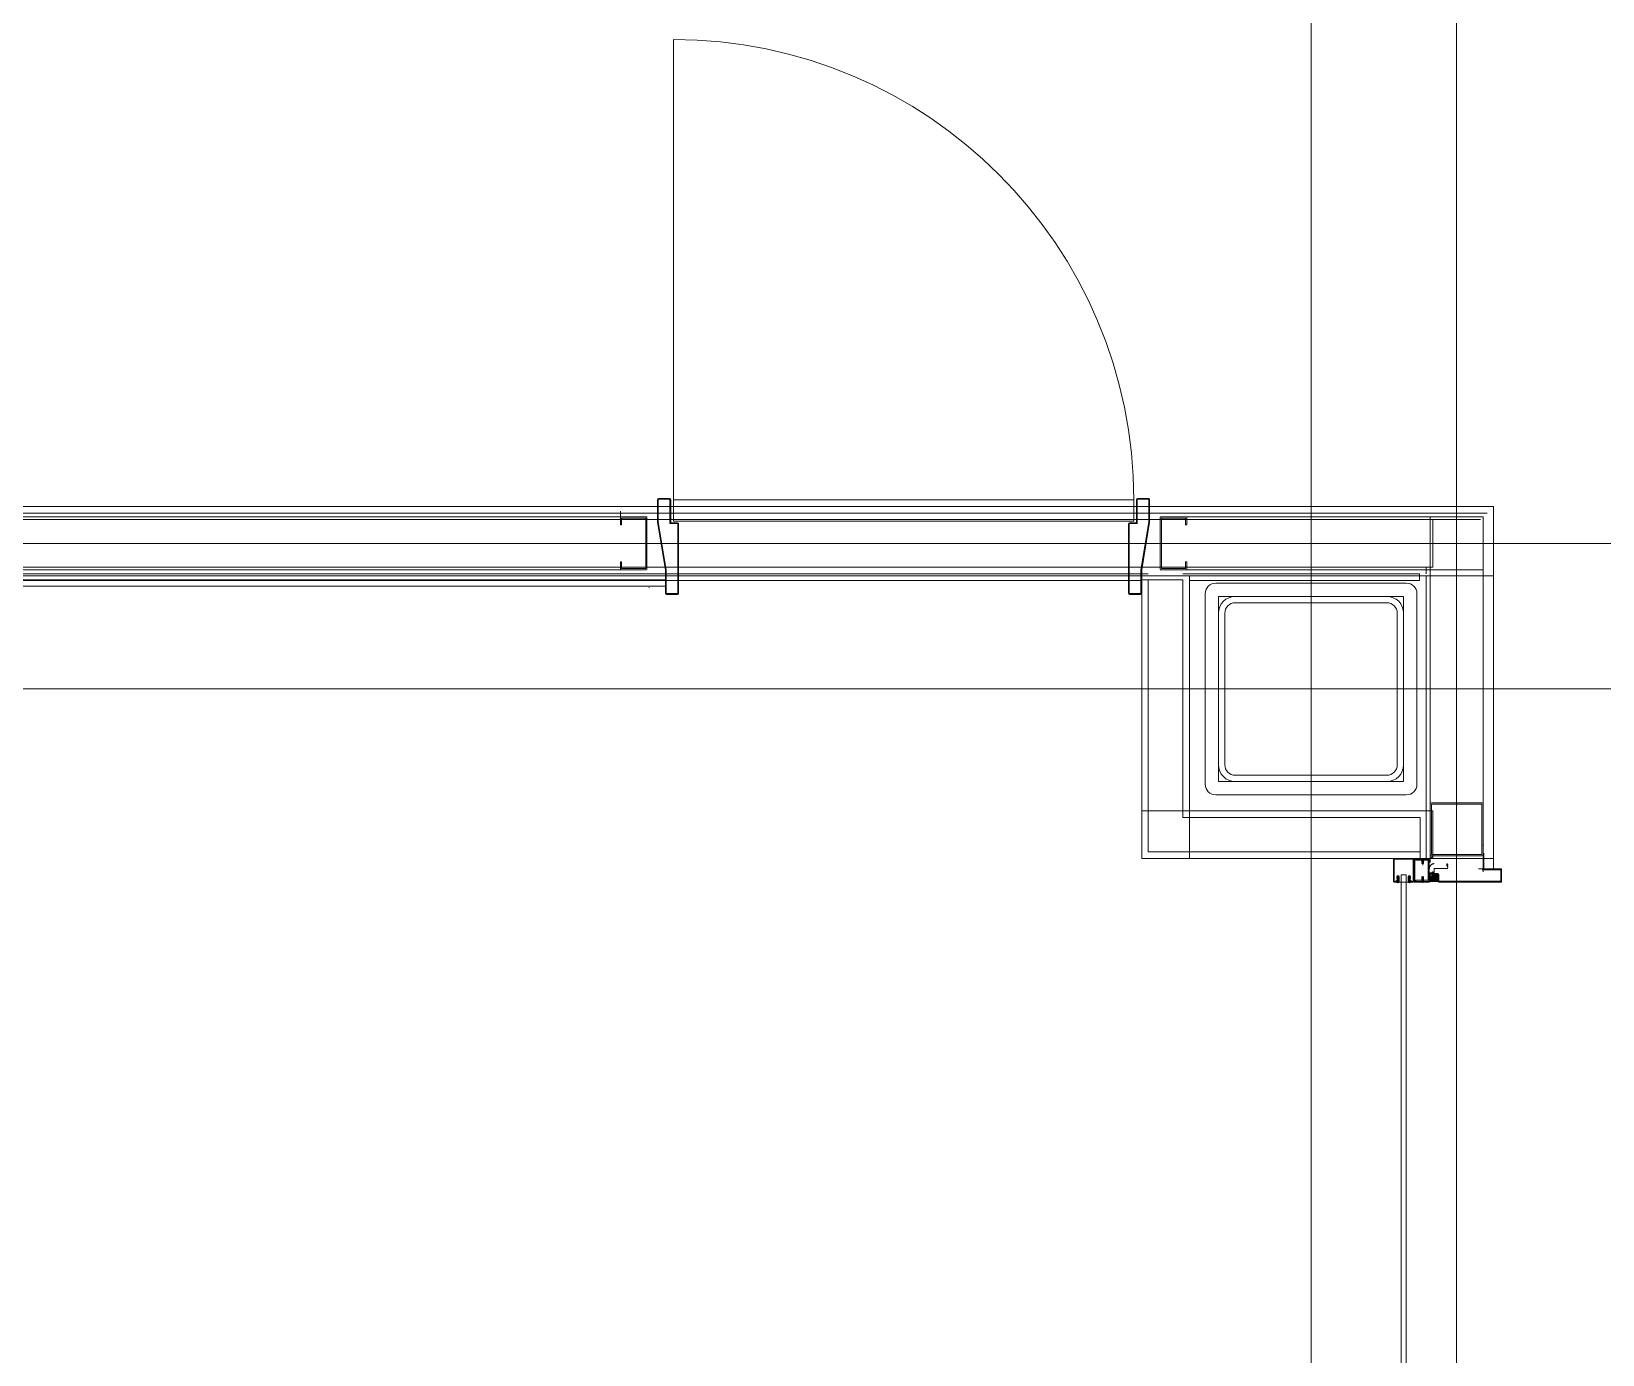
# Model space of a CAD drawing. Units: millimetres at full size, sheet at 1:100. Extents: x 3352 to 127672, y -40372 to 101181.
# Drawn here: x 85277 to 88246, y 7304 to 9804 of the extents above; entities that cross this region are included whole.
import ezdxf

# ---------------------------------------------------------------- set-up
doc = ezdxf.new("R2010")
doc.units = ezdxf.units.MM
doc.header["$LTSCALE"] = 100
for name, pattern in [('CHAIN1', [8, 5, -1, 1, -1]), ('CHAIN2', [12, 9, -1, 1, -1]), ('DASHED1', [1.8, 1.2, -0.6])]:
    doc.linetypes.add(name, pattern=pattern)
doc.layers.add('0-0', color=134, linetype='Continuous', lineweight=18)

msp = doc.modelspace()

# ---------------------------------------------------------------- linework, layer by layer
at = {"layer": '0-0', "color": 47}
for p, q in [((87969.8, 11057), (87969.8, -18478.1)), ((70274.8, 8906.7), (86459.8, 8906.7)), ((87389.8, 8906.7), (88039.8, 8906.7)), ((88039.8, 8906.7), (88039.8, 8221.7)), ((18347.6, 8836.7), (91067.1, 8836.7)), ((84899.3, 8767.7), (86474.8, 8767.7)), ((87374.8, 8767.7), (87374.8, 8241.7)), ((87387.3, 8767.7), (87387.3, 8254.2)), ((84976.8, 8755.7), (86474.8, 8755.7)), ((87531.8, 8704.7), (87531.8, 8418.7)), ((87551.8, 8724.7), (87837.8, 8724.7)), ((87857.8, 8704.7), (87857.8, 8418.7)), ((87837.8, 8398.7), (87551.8, 8398.7)), ((87452.3, 8319.2), (87900.8, 8319.2)), ((87900.8, 8319.2), (87900.8, 8241.7)), ((87387.3, 8254.2), (87900.8, 8254.2)), ((87374.8, 8241.7), (87900.8, 8241.7))]:
    msp.add_line(p, q, dxfattribs=at)
at = {"layer": '0-0', "linetype": 'CHAIN2'}
for p, q in [((87969.8, 11057), (87969.8, -18478.1)), ((87969.8, 11057), (87969.8, -18478.1)), ((87694.8, 9997.8), (87694.8, -18478.1)), ((87694.8, 9997.8), (87694.8, -18478.1)), ((18347.6, 8836.7), (91067.1, 8836.7)), ((18347.6, 8836.7), (91067.1, 8836.7)), ((24446.9, 8561.7), (91067.1, 8561.7)), ((24446.9, 8561.7), (91067.1, 8561.7))]:
    msp.add_line(p, q, dxfattribs=at)
at = {"layer": '0-0'}
for p, q in [((87969.8, 11057), (87969.8, -18478.1)), ((87969.8, 11057), (87969.8, -18478.1)), ((87969.8, 11057), (87969.8, -18478.1)), ((87969.8, 11057), (87969.8, -18478.1)), ((87969.8, 11057), (87969.8, -18478.1)), ((87969.8, 11057), (87969.8, -18478.1)), ((70253.8, 8886.7), (86438.8, 8886.7)), ((72054.8, 8906.7), (86459.8, 8906.7)), ((72054.8, 8906.7), (86459.8, 8906.7)), ((72058.6, 8906.7), (88027.3, 8906.7)), ((72058.6, 8906.7), (88027.3, 8906.7)), ((72058.6, 8906.7), (88027.3, 8906.7)), ((72058.6, 8894.2), (88014.8, 8894.2)), ((72058.6, 8894.2), (88014.8, 8894.2)), ((72058.6, 8894.2), (88014.8, 8894.2)), ((72058.6, 8881.7), (87924.8, 8881.7)), ((72058.6, 8881.7), (87924.8, 8881.7)), ((72058.6, 8881.7), (87924.8, 8881.7)), ((72058.6, 8881.7), (87924.8, 8881.7)), ((72058.6, 8881.7), (87924.8, 8881.7)), ((72058.6, 8881.7), (87924.8, 8881.7)), ((72074.9, 8886.7), (86438.8, 8886.7)), ((72074.9, 8886.7), (86438.8, 8886.7)), ((86392.1, 8884.5), (86437.5, 8884.5)), ((86392.1, 8884.5), (86392.1, 8871.8)), ((86392.1, 8884.5), (86437.5, 8884.5)), ((86392.1, 8884.5), (86392.1, 8871.8)), ((86392.1, 8884.5), (86437.5, 8884.5)), ((86392.1, 8884.5), (86392.1, 8871.8)), ((86437.5, 8884.5), (86437.5, 8789.1)), ((86437.5, 8884.5), (86437.5, 8789.1)), ((86437.5, 8884.5), (86437.5, 8789.1)), ((86439.8, 8787.8), (86439.8, 8885.8)), ((86439.8, 8787.8), (86439.8, 8885.8)), ((86439.8, 8787.8), (86439.8, 8885.8)), ((87389.8, 8906.7), (88039.8, 8906.7)), ((87389.8, 8906.7), (88039.8, 8906.7)), ((87409.8, 8787.8), (87409.8, 8885.8)), ((87409.8, 8787.8), (87409.8, 8885.8)), ((87409.8, 8787.8), (87409.8, 8885.8)), ((87410.3, 8886.7), (88019.8, 8886.7)), ((87410.3, 8886.7), (88019.8, 8886.7)), ((87410.3, 8886.7), (88019.8, 8886.7)), ((87457.5, 8884.5), (87412.1, 8884.5)), ((87412.1, 8884.5), (87412.1, 8789.1)), ((87457.5, 8884.5), (87412.1, 8884.5)), ((87412.1, 8884.5), (87412.1, 8789.1)), ((87457.5, 8884.5), (87412.1, 8884.5)), ((87412.1, 8884.5), (87412.1, 8789.1)), ((87457.5, 8884.5), (87457.5, 8871.8)), ((87457.5, 8884.5), (87457.5, 8871.8)), ((87457.5, 8884.5), (87457.5, 8871.8)), ((87919.8, 8886.7), (87919.8, 8234)), ((87919.8, 8886.7), (87919.8, 8234)), ((87919.8, 8886.7), (87919.8, 8234)), ((87924.8, 8881.7), (88014.8, 8881.7)), ((87924.8, 8881.7), (87924.8, 8791.7)), ((87924.8, 8881.7), (88014.8, 8881.7)), ((87924.8, 8881.7), (87924.8, 8791.7)), ((87924.8, 8881.7), (88014.8, 8881.7)), ((87924.8, 8881.7), (87924.8, 8791.7)), ((88014.8, 8894.2), (88027.3, 8894.2)), ((88014.8, 8894.2), (88027.3, 8894.2)), ((88014.8, 8894.2), (88027.3, 8894.2)), ((88019.8, 8886.7), (88019.8, 8234)), ((88019.8, 8886.7), (88019.8, 8234)), ((88019.8, 8886.7), (88019.8, 8234)), ((88027.3, 8906.7), (88039.8, 8906.7)), ((88027.3, 8906.7), (88039.8, 8906.7)), ((88027.3, 8906.7), (88039.8, 8906.7)), ((88039.8, 8906.7), (88039.8, 8221.7)), ((88039.8, 8906.7), (88039.8, 8221.7)), ((84964.3, 8791.7), (87387.3, 8791.7)), ((84964.3, 8791.7), (87387.3, 8791.7)), ((84964.3, 8791.7), (87387.3, 8791.7)), ((84964.3, 8791.7), (87387.3, 8791.7)), ((84964.3, 8791.7), (87387.3, 8791.7)), ((84964.3, 8791.7), (87387.3, 8791.7)), ((86389.8, 8801.8), (86392.1, 8801.8)), ((86389.8, 8801.8), (86389.8, 8786.8)), ((86389.8, 8801.8), (86392.1, 8801.8)), ((86389.8, 8801.8), (86389.8, 8786.8)), ((86389.8, 8801.8), (86392.1, 8801.8)), ((86389.8, 8801.8), (86389.8, 8786.8)), ((86392.1, 8801.8), (86392.1, 8789.1)), ((86392.1, 8801.8), (86392.1, 8789.1)), ((86392.1, 8801.8), (86392.1, 8789.1)), ((86392.1, 8789.1), (86437.5, 8789.1)), ((86392.1, 8789.1), (86437.5, 8789.1)), ((86392.1, 8789.1), (86437.5, 8789.1)), ((87387.3, 8791.7), (87452.3, 8791.7)), ((87387.3, 8791.7), (87452.3, 8791.7)), ((87387.3, 8791.7), (87452.3, 8791.7)), ((87457.5, 8789.1), (87412.1, 8789.1)), ((87457.5, 8789.1), (87412.1, 8789.1)), ((87457.5, 8789.1), (87412.1, 8789.1)), ((87452.3, 8791.7), (87912.3, 8791.7)), ((87452.3, 8791.7), (87912.3, 8791.7)), ((87452.3, 8791.7), (87912.3, 8791.7)), ((87452.3, 8791.7), (87912.3, 8791.7)), ((87452.3, 8791.7), (87912.3, 8791.7)), ((87452.3, 8791.7), (87912.3, 8791.7)), ((87457.5, 8801.8), (87457.5, 8789.1)), ((87459.8, 8801.8), (87457.5, 8801.8)), ((87457.5, 8801.8), (87457.5, 8789.1)), ((87459.8, 8801.8), (87457.5, 8801.8)), ((87457.5, 8801.8), (87457.5, 8789.1)), ((87459.8, 8801.8), (87457.5, 8801.8)), ((87459.8, 8801.8), (87459.8, 8786.8)), ((87459.8, 8801.8), (87459.8, 8786.8)), ((87459.8, 8801.8), (87459.8, 8786.8)), ((87912.3, 8791.7), (87924.8, 8791.7)), ((87912.3, 8791.7), (87912.3, 8779.2)), ((87912.3, 8791.7), (87924.8, 8791.7)), ((87912.3, 8791.7), (87912.3, 8779.2)), ((87912.3, 8791.7), (87924.8, 8791.7)), ((87912.3, 8791.7), (87912.3, 8779.2)), ((70253.8, 8786.7), (86437.5, 8786.7)), ((72124.8, 8786.7), (86437.5, 8786.7)), ((72124.8, 8786.7), (86437.5, 8786.7)), ((84899.3, 8767.7), (86474.8, 8767.7)), ((84899.3, 8767.7), (86474.8, 8767.7)), ((84964.3, 8779.2), (87387.3, 8779.2)), ((84964.3, 8779.2), (87387.3, 8779.2)), ((84964.3, 8779.2), (87387.3, 8779.2)), ((84976.8, 8766.7), (87374.8, 8766.7)), ((84976.8, 8766.7), (87374.8, 8766.7)), ((84976.8, 8766.7), (87374.8, 8766.7)), ((87374.8, 8767.7), (87374.8, 8241.7)), ((87374.8, 8767.7), (87374.8, 8241.7)), ((87387.3, 8767.7), (87387.3, 8254.2)), ((87387.3, 8767.7), (87387.3, 8254.2)), ((87409.8, 8786.7), (88019.8, 8786.7)), ((87409.8, 8786.7), (88019.8, 8786.7)), ((87409.8, 8786.7), (88019.8, 8786.7)), ((87452.3, 8779.2), (87899.8, 8779.2)), ((87452.3, 8779.2), (87899.8, 8779.2)), ((87452.3, 8779.2), (87899.8, 8779.2)), ((87452.3, 8767.7), (87452.3, 8319.2)), ((87452.3, 8767.7), (87452.3, 8319.2)), ((87464.8, 8766.7), (87899.8, 8766.7)), ((87464.8, 8766.7), (87899.8, 8766.7)), ((87464.8, 8766.7), (87899.8, 8766.7)), ((87874.8, 8761.7), (87514.8, 8761.7)), ((87874.8, 8761.7), (87514.8, 8761.7)), ((87899.8, 8779.2), (87899.8, 8766.7)), ((87899.8, 8779.2), (87899.8, 8766.7)), ((87899.8, 8779.2), (87899.8, 8766.7)), ((84976.8, 8755.7), (86474.8, 8755.7)), ((84976.8, 8755.7), (86474.8, 8755.7)), ((87494.8, 8741.7), (87494.8, 8381.7)), ((87494.8, 8741.7), (87494.8, 8381.7)), ((87869.8, 8386.7), (87869.8, 8736.7)), ((87894.8, 8381.7), (87894.8, 8741.7)), ((87894.8, 8381.7), (87894.8, 8741.7)), ((87519.8, 8386.7), (87869.8, 8386.7)), ((87874.8, 8361.7), (87514.8, 8361.7)), ((87874.8, 8361.7), (87514.8, 8361.7)), ((87919.8, 8344.4), (87919.8, 8249)), ((87919.8, 8344.4), (87919.8, 8249)), ((87919.8, 8344.4), (87919.8, 8249)), ((88017.5, 8346.7), (87922.1, 8346.7)), ((88017.5, 8346.7), (87922.1, 8346.7)), ((88017.5, 8346.7), (87922.1, 8346.7)), ((88017.5, 8344.4), (88017.5, 8249)), ((88017.5, 8344.4), (88017.5, 8249)), ((88017.5, 8344.4), (88017.5, 8249)), ((87452.3, 8319.2), (87900.8, 8319.2)), ((87452.3, 8319.2), (87900.8, 8319.2)), ((87900.8, 8319.2), (87900.8, 8241.7)), ((87900.8, 8319.2), (87900.8, 8241.7)), ((87387.3, 8254.2), (87900.8, 8254.2)), ((87387.3, 8254.2), (87900.8, 8254.2)), ((87374.8, 8241.7), (87900.8, 8241.7)), ((87374.8, 8241.7), (87900.8, 8241.7)), ((87922.1, 8246.7), (88017.5, 8246.7)), ((87922.1, 8246.7), (88017.5, 8246.7)), ((87922.1, 8246.7), (88017.5, 8246.7)), ((87927.3, 8246.7), (87952.2, 8246.7))]:
    msp.add_line(p, q, dxfattribs=at)
at = {"layer": '0-0', "color": 4}
for p, q in [((87694.8, 9997.8), (87694.8, -18478.1)), ((86489.8, 8918.8), (86489.8, 9788.8)), ((86459.8, 8919.8), (86459.8, 8876.8)), ((86482.8, 8921.8), (86461.8, 8921.8)), ((86483.2, 8874.2), (86483.2, 8920.2)), ((86484.8, 8919.8), (86484.8, 8875.8)), ((86489.8, 8918.8), (86489.8, 8878.8)), ((87359.8, 8918.8), (86489.8, 8918.8)), ((87359.8, 8918.8), (87359.8, 8878.8)), ((87364.8, 8919.8), (87364.8, 8875.8)), ((87366.4, 8874.2), (87366.4, 8920.2)), ((87366.8, 8921.8), (87387.8, 8921.8)), ((87389.8, 8919.8), (87389.8, 8876.8)), ((86476.3, 8787.1), (86461.3, 8877.1)), ((86489.8, 8878.8), (87359.8, 8878.8)), ((87373.2, 8787.1), (87388.2, 8877.1)), ((86474.8, 8786.8), (86459.8, 8876.8)), ((86483.2, 8874.2), (86498.2, 8874.2)), ((86497.8, 8875.8), (86484.8, 8875.8)), ((86499.8, 8873.8), (86499.8, 8742.3)), ((87349.8, 8873.8), (87349.8, 8742.3)), ((87366.4, 8874.2), (87351.4, 8874.2)), ((87351.8, 8875.8), (87364.8, 8875.8)), ((87374.8, 8786.8), (87389.8, 8876.8)), ((86474.8, 8742.3), (86474.8, 8786.8)), ((86476.4, 8741.9), (86476.4, 8786.8)), ((87373.2, 8741.9), (87373.2, 8786.8)), ((87374.8, 8742.3), (87374.8, 8786.8)), ((87874.8, 8761.7), (87514.8, 8761.7)), ((86497.8, 8740.3), (86476.8, 8740.3)), ((87351.8, 8740.3), (87372.8, 8740.3)), ((87494.8, 8741.7), (87494.8, 8381.7)), ((87894.8, 8381.7), (87894.8, 8741.7)), ((24446.9, 8561.7), (91067.1, 8561.7)), ((87874.8, 8361.7), (87514.8, 8361.7)), ((88019.8, 8266.7), (88021.4, 8266.7)), ((87850.3, 8240.3), (87851.6, 8241.7)), ((87850.3, 8240.2), (87850.3, 8198.2)), ((87850.3, 8227.6), (87851.8, 8229.1)), ((87850.3, 8226.2), (87851.8, 8227.7)), ((87887.8, 8241.7), (87851.8, 8241.7)), ((87887.8, 8240.2), (87851.8, 8240.2)), ((87851.8, 8240.2), (87851.8, 8198.2)), ((87884.8, 8240.2), (87851.8, 8240.2)), ((87862.9, 8240.2), (87862.9, 8240.2)), ((87864.3, 8240.2), (87864.3, 8240.2)), ((87880, 8240.2), (87881.5, 8241.7)), ((87881.4, 8240.2), (87882.9, 8241.7)), ((87887.8, 8240.2), (87887.8, 8198.2)), ((87887.8, 8233.8), (87889.3, 8235.3)), ((87887.8, 8232.4), (87889.3, 8233.9)), ((87889.3, 8239.7), (87891.3, 8241.7)), ((87889.3, 8197.9), (87889.3, 8240.2)), ((87889.3, 8227), (87890.8, 8228.5)), ((87889.3, 8225.5), (87890.8, 8227)), ((87890.8, 8241.7), (87919.8, 8241.7)), ((87890.8, 8240.2), (87890.8, 8198.2)), ((87890.8, 8240.2), (87919.8, 8240.2)), ((87892.8, 8240.2), (87892.8, 8238.2)), ((87892.8, 8240.2), (87916, 8240.2)), ((87916, 8238.2), (87892.8, 8238.2)), ((87899, 8240.2), (87900.5, 8241.7)), ((87900.4, 8240.2), (87901.9, 8241.7)), ((87903, 8241.7), (87908.5, 8241.7)), ((87903, 8241.3), (87903, 8241.7)), ((87903, 8241.3), (87904.3, 8240)), ((87904.3, 8240), (87907.3, 8240)), ((87904.3, 8238.2), (87904.3, 8240)), ((87904.3, 8238.2), (87904.3, 8231.7)), ((87904.3, 8231.7), (87907.3, 8231.7)), ((87904.6, 8238.2), (87904.6, 8240)), ((87904.6, 8238.2), (87904.6, 8231.7)), ((87905.8, 8242.3), (87905.8, 8228.6)), ((87907, 8238.2), (87907, 8240)), ((87907, 8238.2), (87907, 8231.7)), ((87908.5, 8241.3), (87907.3, 8240)), ((87907.3, 8238.2), (87907.3, 8240)), ((87907.3, 8238.2), (87907.3, 8231.7)), ((87915.1, 8240.2), (87916.6, 8241.7)), ((87916, 8200.2), (87916, 8238.2)), ((87916.6, 8240.2), (87918.1, 8241.7)), ((87918.3, 8211.7), (87918.3, 8238.2)), ((87922.1, 8246.7), (87919.8, 8246.7)), ((88019.8, 8221.6), (88019.8, 8251.7)), ((88021.4, 8221.7), (88021.4, 8251.7)), ((87850.3, 8213.5), (87851.8, 8215)), ((87850.3, 8212), (87851.8, 8213.5)), ((87850.3, 8199.3), (87851.8, 8200.8)), ((87850.3, 8197.9), (87851.8, 8199.4)), ((87858.8, 8198.2), (87851.8, 8198.2)), ((87859.2, 8196.7), (87851.8, 8196.7)), ((87857.1, 8207.1), (87857.1, 8204.6)), ((87857.2, 8196.2), (87858.7, 8195.6)), ((87857.4, 8196.7), (87858.9, 8196.4)), ((87857.9, 8207.1), (87857.9, 8204.6)), ((87858.8, 8204.7), (87860.3, 8204.7)), ((87858.8, 8198.2), (87858.8, 8204.7)), ((87860.3, 8197.6), (87860.3, 8207.1)), ((87879.3, 8196.7), (87860.3, 8196.7)), ((87861.1, 8207.1), (87861.1, 8197.6)), ((87874.8, 8210.4), (87864.8, 8210.4)), ((87864.8, 8210.4), (87864.8, 5483)), ((87874.8, 8210.4), (87874.8, 5483)), ((87878.5, 8207.1), (87878.5, 8197.6)), ((87879.3, 8197.6), (87879.3, 8207.1)), ((87879.3, 8204.7), (87880.8, 8204.7)), ((87879.6, 8197.3), (87880.8, 8198.5)), ((87880.4, 8196.7), (87881.8, 8198.2)), ((87882.2, 8196.7), (87880.7, 8196.4)), ((87880.8, 8198.2), (87880.8, 8204.7)), ((87887.8, 8198.2), (87880.8, 8198.2)), ((87887.8, 8196.7), (87880.8, 8196.7)), ((87882.3, 8196.2), (87880.8, 8195.6)), ((87881.7, 8207.1), (87881.7, 8204.6)), ((87882.5, 8207.1), (87882.5, 8204.6)), ((87887.8, 8219.7), (87889.3, 8221.2)), ((87887.8, 8218.3), (87889.3, 8219.8)), ((87887.8, 8205.5), (87889.3, 8207)), ((87887.8, 8204.1), (87889.3, 8205.6)), ((87889.3, 8212.8), (87890.8, 8214.3)), ((87889.3, 8211.4), (87890.8, 8212.9)), ((87889.3, 8198.7), (87890.8, 8200.2)), ((87889.4, 8197.4), (87890.8, 8198.8)), ((87918.3, 8196.7), (87890.5, 8196.7)), ((87890.8, 8198.2), (87918.3, 8198.2)), ((87916, 8200.2), (87892.8, 8200.2)), ((87892.8, 8198.2), (87892.8, 8200.2)), ((87892.8, 8198.2), (87916, 8198.2)), ((87897.9, 8196.7), (87899.4, 8198.2)), ((87899.3, 8196.7), (87900.8, 8198.2)), ((87903, 8197.1), (87904.3, 8198.3)), ((87903, 8197.1), (87903, 8196.7)), ((87903, 8196.7), (87908.5, 8196.7)), ((87904.3, 8206.7), (87907.3, 8206.7)), ((87904.3, 8200.2), (87904.3, 8206.7)), ((87904.3, 8200.2), (87904.3, 8198.3)), ((87904.3, 8198.3), (87907.3, 8198.3)), ((87904.6, 8200.2), (87904.6, 8206.7)), ((87904.6, 8200.2), (87904.6, 8198.3)), ((87905.8, 8195.6), (87905.8, 8208.1)), ((87907, 8200.2), (87907, 8206.7)), ((87907, 8200.2), (87907, 8198.3)), ((87907.3, 8200.2), (87907.3, 8206.7)), ((87907.3, 8200.2), (87907.3, 8198.3)), ((87908.5, 8197.1), (87907.3, 8198.3)), ((87914.1, 8196.7), (87915.6, 8198.2)), ((87915.5, 8196.7), (87917, 8198.2)), ((87918.3, 8222.7), (87918.3, 8215)), ((87918.3, 8211.7), (87918.3, 8198.2)), ((87919.8, 8213.2), (87934.8, 8213.2)), ((87919.8, 8198.2), (87919.8, 8211.7)), ((87919.8, 8211.7), (87934.8, 8211.7)), ((87934.8, 8208.2), (87919.8, 8208.2)), ((87919.8, 8207.9), (87920, 8208.2)), ((87919.8, 8205.1), (87922.8, 8208.2)), ((87919.8, 8202.3), (87925.7, 8208.2)), ((87919.8, 8199.5), (87928.5, 8208.2)), ((87929.1, 8198.2), (87919.8, 8207.5)), ((87926.2, 8198.2), (87919.8, 8204.7)), ((87923.4, 8198.2), (87919.8, 8201.8)), ((87920.6, 8198.2), (87919.8, 8199)), ((87934.8, 8198.2), (87919.8, 8198.2)), ((87921.3, 8198.2), (87931.3, 8208.2)), ((87931.9, 8198.2), (87921.9, 8208.2)), ((87922.8, 8210.1), (87922.8, 8211.7)), ((87934.8, 8210.1), (87922.8, 8210.1)), ((87924.2, 8198.2), (87934.2, 8208.2)), ((87934.7, 8198.2), (87924.7, 8208.2)), ((87927, 8198.2), (87934.8, 8206)), ((87934.8, 8201), (87927.6, 8208.2)), ((87929.8, 8198.2), (87934.8, 8203.1)), ((87934.8, 8203.8), (87930.4, 8208.2)), ((87932.6, 8198.2), (87934.8, 8200.3)), ((87934.8, 8206.6), (87933.2, 8208.2)), ((87934.8, 8211.7), (87934.8, 8213.2)), ((87934.9, 8211.7), (87934.8, 8211.7)), ((87934.8, 8198.2), (87934.8, 8210.1)), ((88053.8, 8196.7), (87936.3, 8196.7)), ((87936.4, 8210.2), (87936.4, 8198.3)), ((88053.2, 8198.3), (87936.4, 8198.3)), ((88021.3, 8220.1), (88053.2, 8220.1)), ((88053.8, 8221.7), (88021.4, 8221.7)), ((88053.2, 8198.3), (88053.2, 8220.1)), ((88054.8, 8220.7), (88054.8, 8197.7))]:
    msp.add_line(p, q, dxfattribs=at)
at = {"layer": '0-0', "color": 8}
for p, q in [((86489.8, 8918.8), (86489.8, 9788.8)), ((86489.8, 8918.8), (86489.8, 9788.8)), ((86459.8, 8919.8), (86459.8, 8876.8)), ((86459.8, 8919.8), (86459.8, 8876.8)), ((86482.8, 8921.8), (86461.8, 8921.8)), ((86482.8, 8921.8), (86461.8, 8921.8)), ((86483.2, 8874.2), (86483.2, 8920.2)), ((86483.2, 8874.2), (86483.2, 8920.2)), ((86484.8, 8919.8), (86484.8, 8875.8)), ((86484.8, 8919.8), (86484.8, 8875.8)), ((86489.8, 8918.8), (86489.8, 8878.8)), ((87359.8, 8918.8), (86489.8, 8918.8)), ((86489.8, 8918.8), (86489.8, 8878.8)), ((87359.8, 8918.8), (86489.8, 8918.8)), ((87359.8, 8918.8), (87359.8, 8878.8)), ((87359.8, 8918.8), (87359.8, 8878.8)), ((87364.8, 8919.8), (87364.8, 8875.8)), ((87364.8, 8919.8), (87364.8, 8875.8)), ((87366.4, 8874.2), (87366.4, 8920.2)), ((87366.4, 8874.2), (87366.4, 8920.2)), ((87366.8, 8921.8), (87387.8, 8921.8)), ((87366.8, 8921.8), (87387.8, 8921.8)), ((87389.8, 8919.8), (87389.8, 8876.8)), ((87389.8, 8919.8), (87389.8, 8876.8)), ((86476.3, 8787.1), (86461.3, 8877.1)), ((86476.3, 8787.1), (86461.3, 8877.1)), ((86489.8, 8878.8), (87359.8, 8878.8)), ((86489.8, 8878.8), (87359.8, 8878.8)), ((87373.2, 8787.1), (87388.2, 8877.1)), ((87373.2, 8787.1), (87388.2, 8877.1)), ((86474.8, 8786.8), (86459.8, 8876.8)), ((86474.8, 8786.8), (86459.8, 8876.8)), ((86483.2, 8874.2), (86498.2, 8874.2)), ((86483.2, 8874.2), (86498.2, 8874.2)), ((86497.8, 8875.8), (86484.8, 8875.8)), ((86497.8, 8875.8), (86484.8, 8875.8)), ((86499.8, 8873.8), (86499.8, 8742.3)), ((86499.8, 8873.8), (86499.8, 8742.3)), ((87349.8, 8873.8), (87349.8, 8742.3)), ((87349.8, 8873.8), (87349.8, 8742.3)), ((87366.4, 8874.2), (87351.4, 8874.2)), ((87366.4, 8874.2), (87351.4, 8874.2)), ((87351.8, 8875.8), (87364.8, 8875.8)), ((87351.8, 8875.8), (87364.8, 8875.8)), ((87374.8, 8786.8), (87389.8, 8876.8)), ((87374.8, 8786.8), (87389.8, 8876.8)), ((86474.8, 8742.3), (86474.8, 8786.8)), ((86474.8, 8742.3), (86474.8, 8786.8)), ((86476.4, 8741.9), (86476.4, 8786.8)), ((86476.4, 8741.9), (86476.4, 8786.8)), ((87373.2, 8741.9), (87373.2, 8786.8)), ((87373.2, 8741.9), (87373.2, 8786.8)), ((87374.8, 8742.3), (87374.8, 8786.8)), ((87374.8, 8742.3), (87374.8, 8786.8)), ((86497.8, 8740.3), (86476.8, 8740.3)), ((86497.8, 8740.3), (86476.8, 8740.3)), ((87351.8, 8740.3), (87372.8, 8740.3)), ((87351.8, 8740.3), (87372.8, 8740.3)), ((88019.8, 8266.7), (88021.4, 8266.7)), ((88019.8, 8266.7), (88021.4, 8266.7)), ((87850.3, 8240.3), (87851.6, 8241.7)), ((87850.3, 8240.3), (87851.6, 8241.7)), ((87850.3, 8240.2), (87850.3, 8198.2)), ((87850.3, 8240.2), (87850.3, 8198.2)), ((87850.3, 8227.6), (87851.8, 8229.1)), ((87850.3, 8227.6), (87851.8, 8229.1)), ((87850.3, 8226.2), (87851.8, 8227.7)), ((87850.3, 8226.2), (87851.8, 8227.7)), ((87887.8, 8241.7), (87851.8, 8241.7)), ((87887.8, 8241.7), (87851.8, 8241.7)), ((87887.8, 8240.2), (87851.8, 8240.2)), ((87851.8, 8240.2), (87851.8, 8198.2)), ((87884.8, 8240.2), (87851.8, 8240.2)), ((87887.8, 8240.2), (87851.8, 8240.2)), ((87851.8, 8240.2), (87851.8, 8198.2)), ((87884.8, 8240.2), (87851.8, 8240.2)), ((87862.9, 8240.2), (87862.9, 8240.2)), ((87862.9, 8240.2), (87862.9, 8240.2)), ((87864.3, 8240.2), (87864.3, 8240.2)), ((87864.3, 8240.2), (87864.3, 8240.2)), ((87880, 8240.2), (87881.5, 8241.7)), ((87880, 8240.2), (87881.5, 8241.7)), ((87881.4, 8240.2), (87882.9, 8241.7)), ((87881.4, 8240.2), (87882.9, 8241.7)), ((87887.8, 8240.2), (87887.8, 8198.2)), ((87887.8, 8240.2), (87887.8, 8198.2)), ((87887.8, 8233.8), (87889.3, 8235.3)), ((87887.8, 8233.8), (87889.3, 8235.3)), ((87887.8, 8232.4), (87889.3, 8233.9)), ((87887.8, 8232.4), (87889.3, 8233.9)), ((87889.3, 8239.7), (87891.3, 8241.7)), ((87889.3, 8239.7), (87891.3, 8241.7)), ((87889.3, 8197.9), (87889.3, 8240.2)), ((87889.3, 8197.9), (87889.3, 8240.2)), ((87889.3, 8227), (87890.8, 8228.5)), ((87889.3, 8227), (87890.8, 8228.5)), ((87889.3, 8225.5), (87890.8, 8227)), ((87889.3, 8225.5), (87890.8, 8227)), ((87890.8, 8241.7), (87919.8, 8241.7)), ((87890.8, 8241.7), (87919.8, 8241.7)), ((87890.8, 8240.2), (87890.8, 8198.2)), ((87890.8, 8240.2), (87919.8, 8240.2)), ((87890.8, 8240.2), (87890.8, 8198.2)), ((87890.8, 8240.2), (87919.8, 8240.2)), ((87892.8, 8240.2), (87892.8, 8238.2)), ((87892.8, 8240.2), (87916, 8240.2)), ((87892.8, 8240.2), (87892.8, 8238.2)), ((87892.8, 8240.2), (87916, 8240.2)), ((87916, 8238.2), (87892.8, 8238.2)), ((87916, 8238.2), (87892.8, 8238.2)), ((87899, 8240.2), (87900.5, 8241.7)), ((87899, 8240.2), (87900.5, 8241.7)), ((87900.4, 8240.2), (87901.9, 8241.7)), ((87900.4, 8240.2), (87901.9, 8241.7)), ((87903, 8241.7), (87908.5, 8241.7)), ((87903, 8241.7), (87908.5, 8241.7)), ((87904.3, 8238.2), (87904.3, 8231.7)), ((87904.3, 8238.2), (87904.3, 8231.7)), ((87904.3, 8231.7), (87907.3, 8231.7)), ((87904.3, 8231.7), (87907.3, 8231.7)), ((87904.6, 8238.2), (87904.6, 8231.7)), ((87904.6, 8238.2), (87904.6, 8231.7)), ((87907, 8238.2), (87907, 8231.7)), ((87907, 8238.2), (87907, 8231.7)), ((87907.3, 8238.2), (87907.3, 8231.7)), ((87907.3, 8238.2), (87907.3, 8231.7)), ((87915.1, 8240.2), (87916.6, 8241.7)), ((87915.1, 8240.2), (87916.6, 8241.7)), ((87916, 8200.2), (87916, 8238.2)), ((87916, 8200.2), (87916, 8238.2)), ((87916.6, 8240.2), (87918.1, 8241.7)), ((87916.6, 8240.2), (87918.1, 8241.7)), ((87918.3, 8211.7), (87918.3, 8238.2)), ((87918.3, 8211.7), (87918.3, 8238.2)), ((88019.8, 8221.6), (88019.8, 8251.7)), ((88019.8, 8221.6), (88019.8, 8251.7)), ((88021.4, 8221.7), (88021.4, 8251.7)), ((88021.4, 8221.7), (88021.4, 8251.7)), ((87850.3, 8213.5), (87851.8, 8215)), ((87850.3, 8213.5), (87851.8, 8215)), ((87850.3, 8212), (87851.8, 8213.5)), ((87850.3, 8212), (87851.8, 8213.5)), ((87850.3, 8199.3), (87851.8, 8200.8)), ((87850.3, 8199.3), (87851.8, 8200.8)), ((87850.3, 8197.9), (87851.8, 8199.4)), ((87850.3, 8197.9), (87851.8, 8199.4)), ((87858.8, 8198.2), (87851.8, 8198.2)), ((87858.8, 8198.2), (87851.8, 8198.2)), ((87859.2, 8196.7), (87851.8, 8196.7)), ((87859.2, 8196.7), (87851.8, 8196.7)), ((87857.1, 8207.1), (87857.1, 8204.6)), ((87857.1, 8207.1), (87857.1, 8204.6)), ((87857.2, 8196.2), (87858.7, 8195.6)), ((87857.2, 8196.2), (87858.7, 8195.6)), ((87857.4, 8196.7), (87858.9, 8196.4)), ((87857.4, 8196.7), (87858.9, 8196.4)), ((87857.9, 8207.1), (87857.9, 8204.6)), ((87857.9, 8207.1), (87857.9, 8204.6)), ((87858.8, 8204.7), (87860.3, 8204.7)), ((87858.8, 8198.2), (87858.8, 8204.7)), ((87858.8, 8204.7), (87860.3, 8204.7)), ((87858.8, 8198.2), (87858.8, 8204.7)), ((87860.3, 8197.6), (87860.3, 8207.1)), ((87860.3, 8197.6), (87860.3, 8207.1)), ((87861.1, 8207.1), (87861.1, 8197.6)), ((87861.1, 8207.1), (87861.1, 8197.6)), ((87878.5, 8207.1), (87878.5, 8197.6)), ((87878.5, 8207.1), (87878.5, 8197.6)), ((87879.3, 8197.6), (87879.3, 8207.1)), ((87879.3, 8197.6), (87879.3, 8207.1)), ((87879.3, 8204.7), (87880.8, 8204.7)), ((87879.3, 8204.7), (87880.8, 8204.7)), ((87879.6, 8197.3), (87880.8, 8198.5)), ((87879.6, 8197.3), (87880.8, 8198.5)), ((87880.4, 8196.7), (87881.8, 8198.2)), ((87880.4, 8196.7), (87881.8, 8198.2)), ((87882.2, 8196.7), (87880.7, 8196.4)), ((87882.2, 8196.7), (87880.7, 8196.4)), ((87880.8, 8198.2), (87880.8, 8204.7)), ((87880.8, 8198.2), (87880.8, 8204.7)), ((87887.8, 8198.2), (87880.8, 8198.2)), ((87887.8, 8198.2), (87880.8, 8198.2)), ((87887.8, 8196.7), (87880.8, 8196.7)), ((87887.8, 8196.7), (87880.8, 8196.7)), ((87882.3, 8196.2), (87880.8, 8195.6)), ((87882.3, 8196.2), (87880.8, 8195.6)), ((87881.7, 8207.1), (87881.7, 8204.6)), ((87881.7, 8207.1), (87881.7, 8204.6)), ((87882.5, 8207.1), (87882.5, 8204.6)), ((87882.5, 8207.1), (87882.5, 8204.6)), ((87887.8, 8219.7), (87889.3, 8221.2)), ((87887.8, 8219.7), (87889.3, 8221.2)), ((87887.8, 8218.3), (87889.3, 8219.8)), ((87887.8, 8218.3), (87889.3, 8219.8)), ((87887.8, 8205.5), (87889.3, 8207)), ((87887.8, 8205.5), (87889.3, 8207)), ((87887.8, 8204.1), (87889.3, 8205.6)), ((87887.8, 8204.1), (87889.3, 8205.6)), ((87889.3, 8212.8), (87890.8, 8214.3)), ((87889.3, 8212.8), (87890.8, 8214.3)), ((87889.3, 8211.4), (87890.8, 8212.9)), ((87889.3, 8211.4), (87890.8, 8212.9)), ((87889.3, 8198.7), (87890.8, 8200.2)), ((87889.3, 8198.7), (87890.8, 8200.2)), ((87889.4, 8197.4), (87890.8, 8198.8)), ((87889.4, 8197.4), (87890.8, 8198.8)), ((87918.3, 8196.7), (87890.5, 8196.7)), ((87918.3, 8196.7), (87890.5, 8196.7)), ((87890.8, 8198.2), (87918.3, 8198.2)), ((87890.8, 8198.2), (87918.3, 8198.2)), ((87916, 8200.2), (87892.8, 8200.2)), ((87892.8, 8198.2), (87892.8, 8200.2)), ((87916, 8200.2), (87892.8, 8200.2)), ((87892.8, 8198.2), (87892.8, 8200.2)), ((87892.8, 8198.2), (87916, 8198.2)), ((87892.8, 8198.2), (87916, 8198.2)), ((87897.9, 8196.7), (87899.4, 8198.2)), ((87897.9, 8196.7), (87899.4, 8198.2)), ((87899.3, 8196.7), (87900.8, 8198.2)), ((87899.3, 8196.7), (87900.8, 8198.2)), ((87903, 8196.7), (87908.5, 8196.7)), ((87903, 8196.7), (87908.5, 8196.7)), ((87904.3, 8206.7), (87907.3, 8206.7)), ((87904.3, 8200.2), (87904.3, 8206.7)), ((87904.3, 8206.7), (87907.3, 8206.7)), ((87904.3, 8200.2), (87904.3, 8206.7)), ((87904.6, 8200.2), (87904.6, 8206.7)), ((87904.6, 8200.2), (87904.6, 8206.7)), ((87907, 8200.2), (87907, 8206.7)), ((87907, 8200.2), (87907, 8206.7)), ((87907.3, 8200.2), (87907.3, 8206.7)), ((87907.3, 8200.2), (87907.3, 8206.7)), ((87914.1, 8196.7), (87915.6, 8198.2)), ((87914.1, 8196.7), (87915.6, 8198.2)), ((87915.5, 8196.7), (87917, 8198.2)), ((87915.5, 8196.7), (87917, 8198.2)), ((87918.3, 8211.7), (87918.3, 8198.2)), ((87918.3, 8211.7), (87918.3, 8198.2)), ((87919.8, 8213.2), (87934.8, 8213.2)), ((87919.8, 8213.2), (87934.8, 8213.2)), ((87919.8, 8198.2), (87919.8, 8211.7)), ((87919.8, 8211.7), (87934.8, 8211.7)), ((87919.8, 8198.2), (87919.8, 8211.7)), ((87919.8, 8211.7), (87934.8, 8211.7)), ((87934.8, 8208.2), (87919.8, 8208.2)), ((87919.8, 8207.9), (87920, 8208.2)), ((87919.8, 8205.1), (87922.8, 8208.2)), ((87919.8, 8202.3), (87925.7, 8208.2)), ((87919.8, 8199.5), (87928.5, 8208.2)), ((87934.8, 8208.2), (87919.8, 8208.2)), ((87919.8, 8207.9), (87920, 8208.2)), ((87919.8, 8205.1), (87922.8, 8208.2)), ((87919.8, 8202.3), (87925.7, 8208.2)), ((87919.8, 8199.5), (87928.5, 8208.2)), ((87929.1, 8198.2), (87919.8, 8207.5)), ((87929.1, 8198.2), (87919.8, 8207.5)), ((87926.2, 8198.2), (87919.8, 8204.7)), ((87926.2, 8198.2), (87919.8, 8204.7)), ((87923.4, 8198.2), (87919.8, 8201.8)), ((87923.4, 8198.2), (87919.8, 8201.8)), ((87920.6, 8198.2), (87919.8, 8199)), ((87920.6, 8198.2), (87919.8, 8199)), ((87934.8, 8198.2), (87919.8, 8198.2)), ((87934.8, 8198.2), (87919.8, 8198.2)), ((87921.3, 8198.2), (87931.3, 8208.2)), ((87921.3, 8198.2), (87931.3, 8208.2)), ((87931.9, 8198.2), (87921.9, 8208.2)), ((87931.9, 8198.2), (87921.9, 8208.2)), ((87922.8, 8210.1), (87922.8, 8211.7)), ((87922.8, 8210.1), (87922.8, 8211.7)), ((87934.8, 8210.1), (87922.8, 8210.1)), ((87934.8, 8210.1), (87922.8, 8210.1)), ((87924.2, 8198.2), (87934.2, 8208.2)), ((87924.2, 8198.2), (87934.2, 8208.2)), ((87934.7, 8198.2), (87924.7, 8208.2)), ((87934.7, 8198.2), (87924.7, 8208.2)), ((87927, 8198.2), (87934.8, 8206)), ((87927, 8198.2), (87934.8, 8206)), ((87934.8, 8201), (87927.6, 8208.2)), ((87934.8, 8201), (87927.6, 8208.2)), ((87929.8, 8198.2), (87934.8, 8203.1)), ((87929.8, 8198.2), (87934.8, 8203.1)), ((87934.8, 8203.8), (87930.4, 8208.2)), ((87934.8, 8203.8), (87930.4, 8208.2)), ((87932.6, 8198.2), (87934.8, 8200.3)), ((87932.6, 8198.2), (87934.8, 8200.3)), ((87934.8, 8206.6), (87933.2, 8208.2)), ((87934.8, 8206.6), (87933.2, 8208.2)), ((87934.8, 8211.7), (87934.8, 8213.2)), ((87934.8, 8211.7), (87934.8, 8213.2)), ((87934.9, 8211.7), (87934.8, 8211.7)), ((87934.9, 8211.7), (87934.8, 8211.7)), ((87934.8, 8198.2), (87934.8, 8210.1)), ((87934.8, 8198.2), (87934.8, 8210.1)), ((88053.8, 8196.7), (87936.3, 8196.7)), ((88053.8, 8196.7), (87936.3, 8196.7)), ((87936.4, 8210.2), (87936.4, 8198.3)), ((87936.4, 8210.2), (87936.4, 8198.3)), ((88053.2, 8198.3), (87936.4, 8198.3)), ((88053.2, 8198.3), (87936.4, 8198.3)), ((88021.3, 8220.1), (88053.2, 8220.1)), ((88021.3, 8220.1), (88053.2, 8220.1)), ((88053.8, 8221.7), (88021.4, 8221.7)), ((88053.8, 8221.7), (88021.4, 8221.7)), ((88053.2, 8198.3), (88053.2, 8220.1)), ((88053.2, 8198.3), (88053.2, 8220.1)), ((88054.8, 8220.7), (88054.8, 8197.7)), ((88054.8, 8220.7), (88054.8, 8197.7))]:
    msp.add_line(p, q, dxfattribs=at)
at = {"layer": '0-0', "color": 9}
for p, q in [((86389.8, 8884.5), (86389.8, 8897.7)), ((88021.4, 8221.7), (88011.2, 8221.7)), ((88021.3, 8220.1), (88017.9, 8220.1)), ((88019.8, 8221.7), (88019.8, 8216.4))]:
    msp.add_line(p, q, dxfattribs=at)
at = {"layer": '0-0', "color": 1}
for p, q in [((87374.8, 8241.7), (87374.8, 8775.6)), ((87464.8, 8775.6), (87464.8, 8241.7)), ((87374.8, 8331.7), (87924.8, 8331.7))]:
    msp.add_line(p, q, dxfattribs=at)
at = {"layer": '0-0', "color": 8, "linetype": 'DASHED1'}
for p, q in [((87903, 8241.3), (87903, 8241.7)), ((87903, 8241.3), (87903, 8241.7)), ((87903, 8241.3), (87904.3, 8240)), ((87903, 8241.3), (87904.3, 8240)), ((87904.3, 8240), (87907.3, 8240)), ((87904.3, 8238.2), (87904.3, 8240)), ((87904.3, 8240), (87907.3, 8240)), ((87904.3, 8238.2), (87904.3, 8240)), ((87904.6, 8238.2), (87904.6, 8240)), ((87904.6, 8238.2), (87904.6, 8240)), ((87907, 8238.2), (87907, 8240)), ((87907, 8238.2), (87907, 8240)), ((87908.5, 8241.3), (87907.3, 8240)), ((87908.5, 8241.3), (87907.3, 8240)), ((87907.3, 8238.2), (87907.3, 8240)), ((87907.3, 8238.2), (87907.3, 8240)), ((87922.1, 8246.7), (87919.8, 8246.7)), ((87922.1, 8246.7), (87919.8, 8246.7)), ((87903, 8197.1), (87904.3, 8198.3)), ((87903, 8197.1), (87904.3, 8198.3)), ((87903, 8197.1), (87903, 8196.7)), ((87903, 8197.1), (87903, 8196.7)), ((87904.3, 8200.2), (87904.3, 8198.3)), ((87904.3, 8200.2), (87904.3, 8198.3)), ((87904.3, 8198.3), (87907.3, 8198.3)), ((87904.3, 8198.3), (87907.3, 8198.3)), ((87904.6, 8200.2), (87904.6, 8198.3)), ((87904.6, 8200.2), (87904.6, 8198.3)), ((87907, 8200.2), (87907, 8198.3)), ((87907, 8200.2), (87907, 8198.3)), ((87907.3, 8200.2), (87907.3, 8198.3)), ((87907.3, 8200.2), (87907.3, 8198.3)), ((87908.5, 8197.1), (87907.3, 8198.3)), ((87908.5, 8197.1), (87907.3, 8198.3)), ((87918.3, 8222.7), (87918.3, 8215)), ((87918.3, 8222.7), (87918.3, 8215))]:
    msp.add_line(p, q, dxfattribs=at)
at = {"layer": '0-0', "color": 8, "linetype": 'CHAIN1'}
for p, q in [((87905.8, 8242.3), (87905.8, 8228.6)), ((87905.8, 8242.3), (87905.8, 8228.6)), ((87905.8, 8195.6), (87905.8, 8208.1)), ((87905.8, 8195.6), (87905.8, 8208.1))]:
    msp.add_line(p, q, dxfattribs=at)
at = {"layer": '0-0', "color": 2}
msp.add_line((87920.8, 8241.7), (87924.8, 8245.6), dxfattribs=at)
at = {"layer": '0-0', "linetype": 'DASHED1'}
msp.add_line((87927.3, 8246.7), (87952.2, 8246.7), dxfattribs=at)
msp.add_line((87927.3, 8246.7), (87952.2, 8246.7), dxfattribs=at)
at = {"layer": '0-0', "color": 8, "linetype": 'CHAIN2'}
for p, q in [((87874.8, 8210.4), (87864.8, 8210.4)), ((87864.8, 8210.4), (87864.8, 5483)), ((87874.8, 8210.4), (87864.8, 8210.4)), ((87864.8, 8210.4), (87864.8, 5483)), ((87874.8, 8210.4), (87874.8, 5483)), ((87874.8, 8210.4), (87874.8, 5483))]:
    msp.add_line(p, q, dxfattribs=at)
at = {"layer": '0-0', "color": 4}
for points in [[(86461.4, 8876.8), (86461.4, 8920.2), (86483.2, 8920.2)], [(87388.2, 8876.8), (87388.2, 8920.2), (87366.4, 8920.2)], [(86476.4, 8741.9), (86498.2, 8741.9), (86498.2, 8874.2)], [(87373.2, 8741.9), (87351.4, 8741.9), (87351.4, 8874.2)], [(87903, 8241.3), (87908.5, 8241.3), (87908.5, 8241.7)], [(87903, 8197.1), (87908.5, 8197.1), (87908.5, 8196.7)], [(87952.2, 8222.7), (87927.3, 8222.7), (87927.3, 8215)]]:
    msp.add_lwpolyline(points, dxfattribs=at)
at = {"layer": '0-0', "color": 8}
for points in [[(86461.4, 8876.8), (86461.4, 8920.2), (86483.2, 8920.2)], [(86461.4, 8876.8), (86461.4, 8920.2), (86483.2, 8920.2)], [(87388.2, 8876.8), (87388.2, 8920.2), (87366.4, 8920.2)], [(87388.2, 8876.8), (87388.2, 8920.2), (87366.4, 8920.2)], [(86476.4, 8741.9), (86498.2, 8741.9), (86498.2, 8874.2)], [(86476.4, 8741.9), (86498.2, 8741.9), (86498.2, 8874.2)], [(87373.2, 8741.9), (87351.4, 8741.9), (87351.4, 8874.2)], [(87373.2, 8741.9), (87351.4, 8741.9), (87351.4, 8874.2)]]:
    msp.add_lwpolyline(points, dxfattribs=at)
at = {"layer": '0-0', "color": 1}
msp.add_lwpolyline([(88039.8, 8906.7), (88039.8, 8775.6), (72014.8, 8775.6), (72014.8, 8906.7)], close=True, dxfattribs=at)
at = {"layer": '0-0'}
for points in [[(86389.8, 8886.8), (86389.8, 8871.8), (86392.1, 8871.8)], [(86389.8, 8886.8), (86389.8, 8871.8), (86392.1, 8871.8)], [(86389.8, 8886.8), (86389.8, 8871.8), (86392.1, 8871.8)], [(87459.8, 8886.8), (87459.8, 8871.8), (87457.5, 8871.8)], [(87459.8, 8886.8), (87459.8, 8871.8), (87457.5, 8871.8)], [(87459.8, 8886.8), (87459.8, 8871.8), (87457.5, 8871.8)], [(87519.8, 8386.7), (87519.8, 8736.7), (87869.8, 8736.7)], [(88017.5, 8344.4), (87922.1, 8344.4), (87922.1, 8249), (88017.5, 8249)], [(88017.5, 8344.4), (87922.1, 8344.4), (87922.1, 8249), (88017.5, 8249)], [(88017.5, 8344.4), (87922.1, 8344.4), (87922.1, 8249), (88017.5, 8249)]]:
    msp.add_lwpolyline(points, dxfattribs=at)
at = {"layer": '0-0', "color": 47}
msp.add_lwpolyline([(87374.8, 8767.7), (87452.3, 8767.7), (87452.3, 8319.2)], dxfattribs=at)
at = {"layer": '0-0', "color": 1}
for points in [[(88039.8, 8775.6), (88039.8, 8241.7), (87912.3, 8241.7), (87912.3, 8775.6)], [(87924.8, 8331.7), (87924.8, 8241.7), (87374.8, 8241.7)]]:
    msp.add_lwpolyline(points, dxfattribs=at)
at = {"layer": '0-0', "color": 8, "linetype": 'DASHED1'}
for points in [[(87903, 8241.3), (87908.5, 8241.3), (87908.5, 8241.7)], [(87903, 8241.3), (87908.5, 8241.3), (87908.5, 8241.7)], [(87903, 8197.1), (87908.5, 8197.1), (87908.5, 8196.7)], [(87903, 8197.1), (87908.5, 8197.1), (87908.5, 8196.7)], [(87952.2, 8222.7), (87927.3, 8222.7), (87927.3, 8215)], [(87952.2, 8222.7), (87927.3, 8222.7), (87927.3, 8215)]]:
    msp.add_lwpolyline(points, dxfattribs=at)
at = {"layer": '0-0', "color": 4}
for centre, radius, start, end in [((86489.8, 8918.8), 870, 0, 90), ((86461.8, 8919.8), 2, 90, 180), ((86482.8, 8919.8), 2, 0, 90), ((87366.8, 8919.8), 2, 90, 180), ((87387.8, 8919.8), 2, 0, 90), ((86497.8, 8873.8), 2, 0, 90), ((87351.8, 8873.8), 2, 90, 180), ((87514.8, 8741.7), 20, 90, 180), ((87874.8, 8741.7), 20, 0, 90), ((86476.8, 8742.3), 2, 180, 270), ((86497.8, 8742.3), 2, 270, 0), ((87351.8, 8742.3), 2, 180, 270), ((87372.8, 8742.3), 2, 270, 0), ((87514.8, 8381.7), 20, 180, 270), ((87874.8, 8381.7), 20, 270, 0), ((87851.8, 8240.2), 1.5, 90, 180), ((87887.8, 8240.2), 1.5, 0, 90), ((87890.8, 8240.2), 1.5, 90, 180), ((87916, 8237.9), 2.3, 0, 90), ((87927.3, 8222.7), 9, 90, 180), ((87954.2, 8229.4), 3.02, 131.8007, 228.1993), ((87949.8, 8229.4), 3.25, 316.2516, 43.7484), ((87950.1, 8224.9), 3.04, 312.2795, 47.7205), ((87851.8, 8198.2), 1.5, 180, 270), ((87855.4, 8199), 0.4, 75, 255), ((87855.9, 8200.6), 2, 255, 315), ((87855.9, 8200.6), 1.2, 255, 315), ((87854.4, 8202), 3.2, 315, 25), ((87857.3, 8196.4), 0.27, 80, 250), ((87859.1, 8207.1), 2, 0, 180), ((87860.1, 8204.6), 3, 180, 205), ((87854.4, 8202), 4, 315, 25), ((87859.1, 8207.1), 1.2, 0, 180), ((87860.1, 8204.6), 2.2, 180, 205), ((87858.8, 8198.2), 1.5, 270, 0), ((87859.1, 8197.6), 2, 260, 0), ((87859.1, 8197.6), 1.2, 260, 0), ((87880.5, 8207.1), 2, 0, 180), ((87880.5, 8197.6), 2, 180, 280), ((87880.5, 8207.1), 1.2, 0, 180), ((87880.8, 8198.2), 1.5, 180, 270), ((87880.5, 8197.6), 1.2, 180, 280), ((87885.1, 8202), 4, 155, 225), ((87879.5, 8204.6), 2.2, 335, 0), ((87885.1, 8202), 3.2, 155, 225), ((87879.5, 8204.6), 3, 335, 0), ((87882.2, 8196.4), 0.27, 290, 100), ((87883.7, 8200.6), 2, 225, 285), ((87883.7, 8200.6), 1.2, 225, 285), ((87884.1, 8199), 0.4, 285, 105), ((87887.8, 8198.2), 1.5, 270, 0), ((87890.5, 8197.9), 1.2, 180, 270), ((87916, 8200.5), 2.3, 270, 0), ((87920.5, 8217), 3.04, 222.2795, 317.7205), ((87919.8, 8211.7), 1.5, 90, 180), ((87918.3, 8198.2), 1.5, 270, 0), ((87925, 8213), 3.02, 41.8007, 138.1993), ((87925, 8217.3), 3.25, 226.2516, 313.7484), ((87936.3, 8198.2), 1.5, 180, 270), ((87934.9, 8210.2), 1.5, 0, 90), ((88021.3, 8221.6), 1.5, 180, 270), ((88053.8, 8220.7), 1, 0, 90), ((88053.8, 8197.7), 1, 270, 0)]:
    msp.add_arc(centre, radius, start, end, dxfattribs=at)
at = {"layer": '0-0', "color": 8}
for centre, radius, start, end in [((86489.8, 8918.8), 870, 0, 90), ((86489.8, 8918.8), 870, 0, 90), ((86461.8, 8919.8), 2, 90, 180), ((86461.8, 8919.8), 2, 90, 180), ((86482.8, 8919.8), 2, 0, 90), ((86482.8, 8919.8), 2, 0, 90), ((87366.8, 8919.8), 2, 90, 180), ((87366.8, 8919.8), 2, 90, 180), ((87387.8, 8919.8), 2, 0, 90), ((87387.8, 8919.8), 2, 0, 90), ((86497.8, 8873.8), 2, 0, 90), ((86497.8, 8873.8), 2, 0, 90), ((87351.8, 8873.8), 2, 90, 180), ((87351.8, 8873.8), 2, 90, 180), ((86443.3, 8752.8), 0.7, 0, 90), ((86443.3, 8752.8), 0.7, 0, 90), ((86476.8, 8742.3), 2, 180, 270), ((86476.8, 8742.3), 2, 180, 270), ((86497.8, 8742.3), 2, 270, 0), ((86497.8, 8742.3), 2, 270, 0), ((87351.8, 8742.3), 2, 180, 270), ((87351.8, 8742.3), 2, 180, 270), ((87851.8, 8240.2), 1.5, 90, 180), ((87851.8, 8240.2), 1.5, 90, 180), ((87887.8, 8240.2), 1.5, 0, 90), ((87887.8, 8240.2), 1.5, 0, 90), ((87890.8, 8240.2), 1.5, 90, 180), ((87890.8, 8240.2), 1.5, 90, 180), ((87916, 8237.9), 2.3, 0, 90), ((87916, 8237.9), 2.3, 0, 90), ((87851.8, 8198.2), 1.5, 180, 270), ((87851.8, 8198.2), 1.5, 180, 270), ((87855.4, 8199), 0.4, 75, 255), ((87855.4, 8199), 0.4, 75, 255), ((87855.9, 8200.6), 2, 255, 315), ((87855.9, 8200.6), 2, 255, 315), ((87855.9, 8200.6), 1.2, 255, 315), ((87855.9, 8200.6), 1.2, 255, 315), ((87854.4, 8202), 3.2, 315, 25), ((87854.4, 8202), 3.2, 315, 25), ((87857.3, 8196.4), 0.27, 80, 250), ((87857.3, 8196.4), 0.27, 80, 250), ((87859.1, 8207.1), 2, 0, 180), ((87859.1, 8207.1), 2, 0, 180), ((87860.1, 8204.6), 3, 180, 205), ((87860.1, 8204.6), 3, 180, 205), ((87854.4, 8202), 4, 315, 25), ((87854.4, 8202), 4, 315, 25), ((87859.1, 8207.1), 1.2, 0, 180), ((87859.1, 8207.1), 1.2, 0, 180), ((87860.1, 8204.6), 2.2, 180, 205), ((87860.1, 8204.6), 2.2, 180, 205), ((87858.8, 8198.2), 1.5, 270, 0), ((87858.8, 8198.2), 1.5, 270, 0), ((87859.1, 8197.6), 2, 260, 0), ((87859.1, 8197.6), 2, 260, 0), ((87859.1, 8197.6), 1.2, 260, 0), ((87859.1, 8197.6), 1.2, 260, 0), ((87880.5, 8207.1), 2, 0, 180), ((87880.5, 8207.1), 2, 0, 180), ((87880.5, 8197.6), 2, 180, 280), ((87880.5, 8197.6), 2, 180, 280), ((87880.5, 8207.1), 1.2, 0, 180), ((87880.5, 8207.1), 1.2, 0, 180), ((87880.8, 8198.2), 1.5, 180, 270), ((87880.8, 8198.2), 1.5, 180, 270), ((87880.5, 8197.6), 1.2, 180, 280), ((87880.5, 8197.6), 1.2, 180, 280), ((87885.1, 8202), 4, 155, 225), ((87885.1, 8202), 4, 155, 225), ((87879.5, 8204.6), 2.2, 335, 0), ((87879.5, 8204.6), 2.2, 335, 0), ((87885.1, 8202), 3.2, 155, 225), ((87885.1, 8202), 3.2, 155, 225), ((87879.5, 8204.6), 3, 335, 0), ((87879.5, 8204.6), 3, 335, 0), ((87882.2, 8196.4), 0.27, 290, 100), ((87882.2, 8196.4), 0.27, 290, 100), ((87883.7, 8200.6), 2, 225, 285), ((87883.7, 8200.6), 2, 225, 285), ((87883.7, 8200.6), 1.2, 225, 285), ((87883.7, 8200.6), 1.2, 225, 285), ((87884.1, 8199), 0.4, 285, 105), ((87884.1, 8199), 0.4, 285, 105), ((87887.8, 8198.2), 1.5, 270, 0), ((87887.8, 8198.2), 1.5, 270, 0), ((87890.5, 8197.9), 1.2, 180, 270), ((87890.5, 8197.9), 1.2, 180, 270), ((87916, 8200.5), 2.3, 270, 0), ((87916, 8200.5), 2.3, 270, 0), ((87919.8, 8211.7), 1.5, 90, 180), ((87919.8, 8211.7), 1.5, 90, 180), ((87918.3, 8198.2), 1.5, 270, 0), ((87918.3, 8198.2), 1.5, 270, 0), ((87936.3, 8198.2), 1.5, 180, 270), ((87936.3, 8198.2), 1.5, 180, 270), ((87934.9, 8210.2), 1.5, 0, 90), ((87934.9, 8210.2), 1.5, 0, 90), ((88021.3, 8221.6), 1.5, 180, 270), ((88021.3, 8221.6), 1.5, 180, 270), ((88053.8, 8220.7), 1, 0, 90), ((88053.8, 8220.7), 1, 0, 90), ((88053.8, 8197.7), 1, 270, 0), ((88053.8, 8197.7), 1, 270, 0)]:
    msp.add_arc(centre, radius, start, end, dxfattribs=at)
at = {"layer": '0-0'}
for centre, radius, start, end in [((86438.8, 8885.8), 1, 0, 90), ((86438.8, 8885.8), 1, 0, 90), ((86438.8, 8885.8), 1, 0, 90), ((87410.8, 8885.8), 1, 90, 180), ((87410.8, 8885.8), 1, 90, 180), ((87410.8, 8885.8), 1, 90, 180), ((86438.8, 8787.8), 1, 270, 0), ((86438.8, 8787.8), 1, 270, 0), ((86438.8, 8787.8), 1, 270, 0), ((87410.8, 8787.8), 1, 180, 270), ((87410.8, 8787.8), 1, 180, 270), ((87410.8, 8787.8), 1, 180, 270), ((87514.8, 8741.7), 20, 90, 180), ((87514.8, 8741.7), 20, 90, 180), ((87874.8, 8741.7), 20, 0, 90), ((87874.8, 8741.7), 20, 0, 90), ((87514.8, 8381.7), 20, 180, 270), ((87514.8, 8381.7), 20, 180, 270), ((87874.8, 8381.7), 20, 270, 0), ((87874.8, 8381.7), 20, 270, 0), ((87922.1, 8344.4), 2.3, 90, 180), ((87922.1, 8344.4), 2.3, 90, 180), ((87922.1, 8344.4), 2.3, 90, 180), ((88017.5, 8344.4), 2.3, 0, 90), ((88017.5, 8344.4), 2.3, 0, 90), ((88017.5, 8344.4), 2.3, 0, 90), ((87922.1, 8249), 2.3, 180, 270), ((87922.1, 8249), 2.3, 180, 270), ((87922.1, 8249), 2.3, 180, 270), ((88017.5, 8249), 2.3, 270, 0), ((88017.5, 8249), 2.3, 270, 0), ((88017.5, 8249), 2.3, 270, 0)]:
    msp.add_arc(centre, radius, start, end, dxfattribs=at)
at = {"layer": '0-0', "color": 47}
for centre, radius, start, end in [((86443.3, 8752.8), 0.7, 0, 90), ((87551.8, 8704.7), 32, 90, 180), ((87837.8, 8704.7), 32, 0, 90), ((87551.8, 8704.7), 20, 90, 180), ((87837.8, 8704.7), 20, 0, 90), ((87551.8, 8418.7), 32, 180, 270), ((87551.8, 8418.7), 20, 180, 270), ((87837.8, 8418.7), 20, 270, 0), ((87837.8, 8418.7), 32, 270, 0)]:
    msp.add_arc(centre, radius, start, end, dxfattribs=at)
at = {"layer": '0-0', "color": 8, "linetype": 'DASHED1'}
for centre, radius, start, end in [((87927.3, 8222.7), 9, 90, 180), ((87927.3, 8222.7), 9, 90, 180), ((87954.2, 8229.4), 3.02, 131.8007, 228.1993), ((87954.2, 8229.4), 3.02, 131.8007, 228.1993), ((87949.8, 8229.4), 3.25, 316.2516, 43.7484), ((87949.8, 8229.4), 3.25, 316.2516, 43.7484), ((87950.1, 8224.9), 3.04, 312.2795, 47.7205), ((87950.1, 8224.9), 3.04, 312.2795, 47.7205), ((87920.5, 8217), 3.04, 222.2795, 317.7205), ((87920.5, 8217), 3.04, 222.2795, 317.7205), ((87925, 8213), 3.02, 41.8007, 138.1993), ((87925, 8213), 3.02, 41.8007, 138.1993), ((87925, 8217.3), 3.25, 226.2516, 313.7484), ((87925, 8217.3), 3.25, 226.2516, 313.7484)]:
    msp.add_arc(centre, radius, start, end, dxfattribs=at)

doc.saveas('drawing.dxf')
